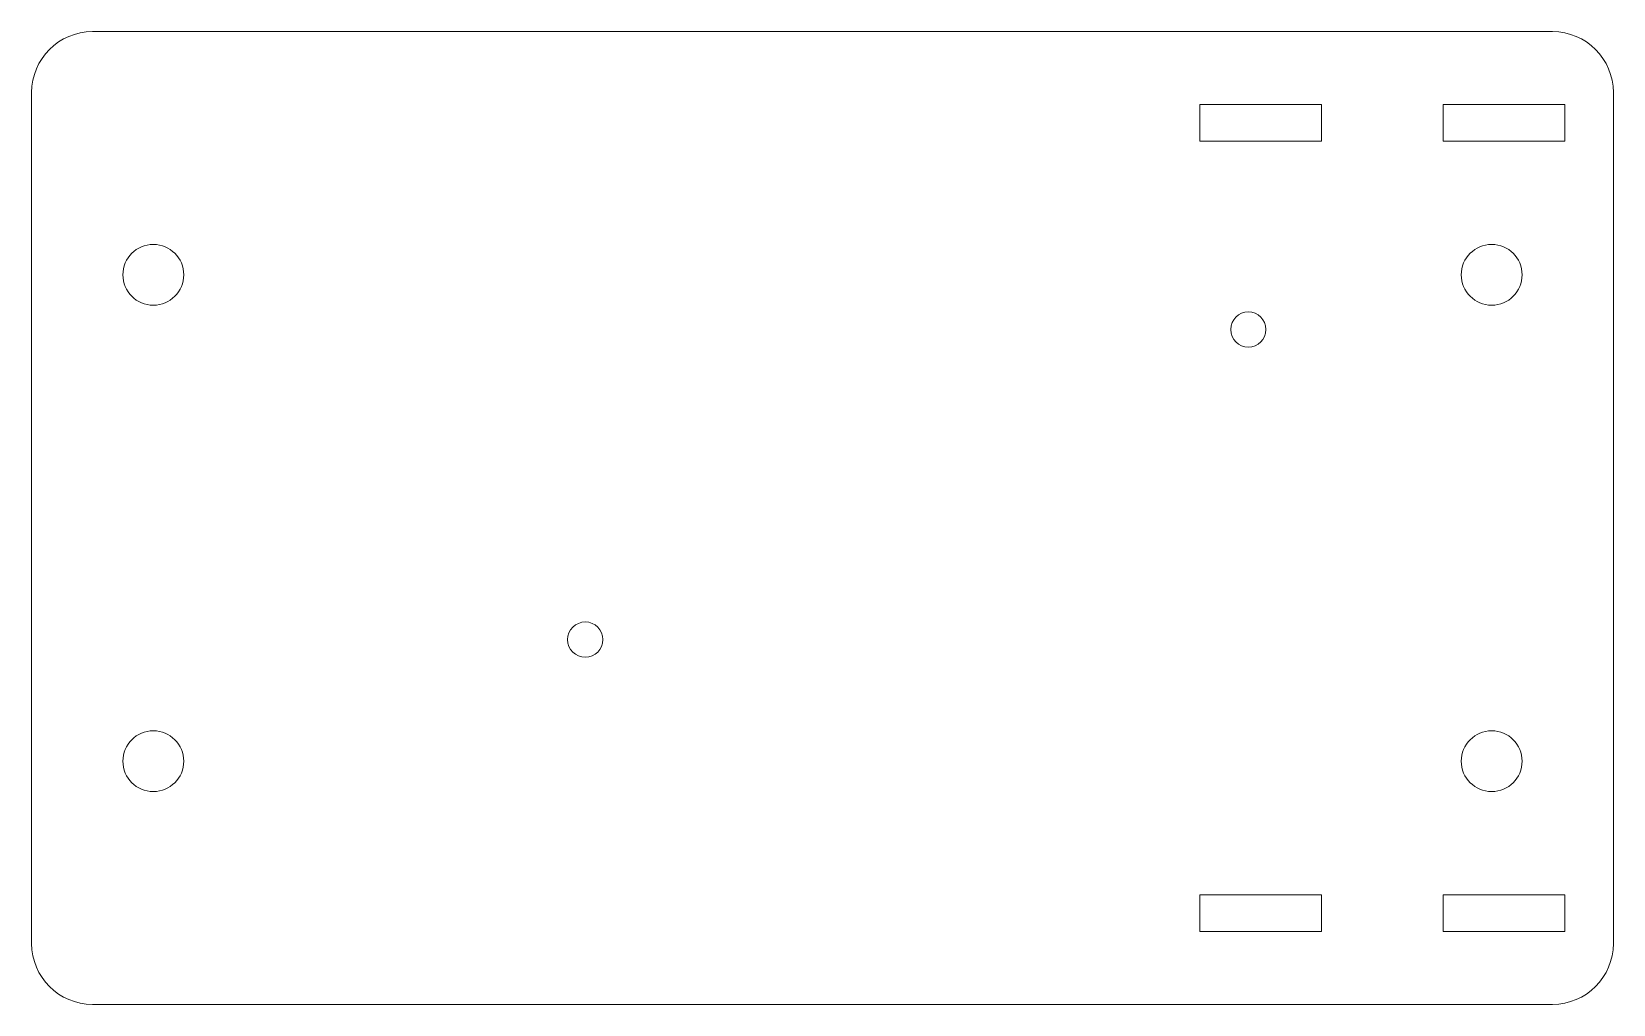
# Model space of a CAD drawing. Header units: millimetres. Extents: x 10 to 140, y 10 to 90.
import ezdxf

# ---------------------------------------------------------------- set-up
doc = ezdxf.new("R2010")
doc.units = ezdxf.units.MM
doc.layers.get('0').update_dxf_attribs({"linetype": 'CONTINUOUS', "lineweight": 0})
for name, color, linetype, lineweight in [('Camera_A_Mount', 1, 'CONTINUOUS', 0), ('PiFrame', 1, 'CONTINUOUS', 0), ('RaspberryPi_MountingHoles', 1, 'CONTINUOUS', 0)]:
    doc.layers.add(name, color=color, linetype=linetype, lineweight=lineweight)

# ---------------------------------------------------------------- blocks, each defined once
blk = doc.blocks.new('RaspberryPi-0')
at = {"layer": 'RaspberryPi_MountingHoles'}
for centre in [(80, 43.5), (25.5, 18)]:
    blk.add_circle(centre, 1.45, dxfattribs=at)

msp = doc.modelspace()

# ---------------------------------------------------------------- linework, layer by layer
at = {"layer": 'Camera_A_Mount'}
for p, q in [((106, 84), (106, 81)), ((106, 84), (116, 84)), ((116, 84), (116, 81)), ((126, 84), (126, 81)), ((136, 84), (126, 84)), ((136, 84), (136, 81)), ((106, 81), (116, 81)), ((136, 81), (126, 81)), ((106, 19), (106, 16)), ((106, 19), (116, 19)), ((116, 16), (116, 19)), ((126, 19), (126, 16)), ((136, 19), (126, 19)), ((136, 19), (136, 16)), ((106, 16), (116, 16)), ((136, 16), (126, 16))]:
    msp.add_line(p, q, dxfattribs=at)
at = {"layer": 'PiFrame'}
for p, q in [((15, 90), (135, 90)), ((10, 15), (10, 85)), ((140, 85), (140, 15)), ((135, 10), (15, 10))]:
    msp.add_line(p, q, dxfattribs=at)
for centre in [(20, 70), (130, 70), (20, 30), (130, 30)]:
    msp.add_circle(centre, 2.5, dxfattribs=at)
for centre, start, end in [((15, 85), 90, 180), ((135, 85), 0, 90), ((15, 15), 180, 270), ((135, 15), 270, 0)]:
    msp.add_arc(centre, 5, start, end, dxfattribs=at)

# ---------------------------------------------------------------- block references
msp.add_blockref('RaspberryPi-0', (30, 22))

doc.saveas('drawing.dxf')
